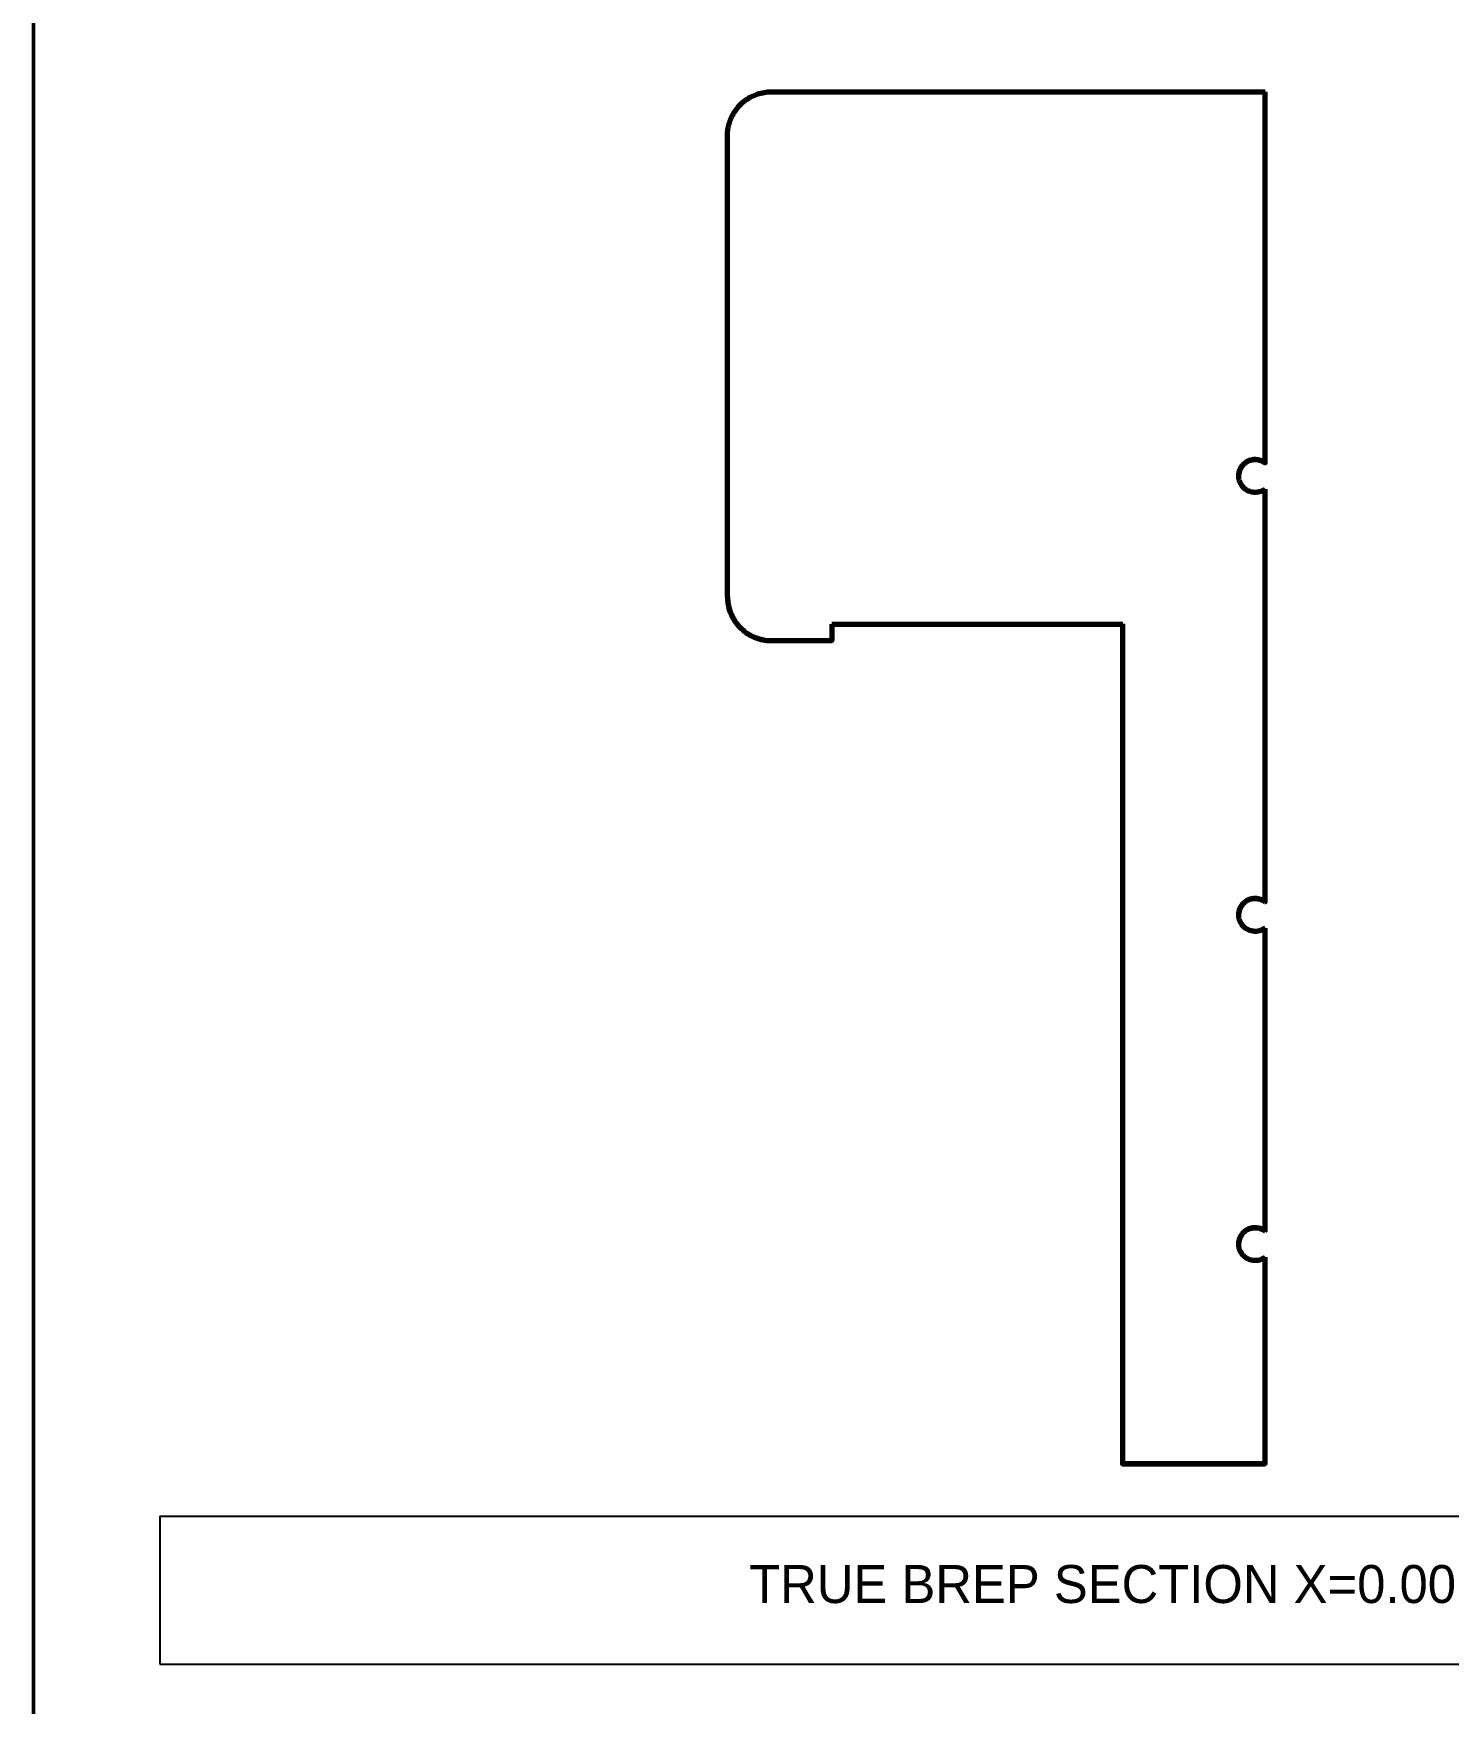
# Model space of a CAD drawing. Header units: millimetres. Extents: x 10 to 410, y 10 to 287.
# Drawn here: x 10 to 77.1, y 89.1 to 168.3 of the extents above; entities that cross this region are included whole.
import ezdxf
from ezdxf.enums import TextEntityAlignment as Align

# ---------------------------------------------------------------- set-up
doc = ezdxf.new("R2010")
doc.units = ezdxf.units.MM
for name, color, linetype, lineweight in [('BORDER', 7, 'CONTINUOUS', 50), ('SECTION', 1, 'CONTINUOUS', 70), ('TITLE_BLOCK', 7, 'CONTINUOUS', 25)]:
    doc.layers.add(name, color=color, linetype=linetype, lineweight=lineweight)

msp = doc.modelspace()

# ---------------------------------------------------------------- linework, layer by layer
at = {"layer": 'BORDER'}
msp.add_lwpolyline([(10, 10), (410, 10), (410, 287), (10, 287)], close=True, dxfattribs=at)
at = {"layer": 'SECTION'}
for points in [[(43.04, 164.172), (43.071, 164.246), (43.104, 164.32), (43.141, 164.391), (43.18, 164.462), (43.221, 164.531), (43.266, 164.598), (43.313, 164.664), (43.362, 164.727), (43.414, 164.789), (43.468, 164.849), (43.525, 164.906), (43.583, 164.961), (43.644, 165.014), (43.707, 165.065), (43.771, 165.113), (43.838, 165.159), (43.906, 165.201), (43.976, 165.242), (44.047, 165.279), (44.12, 165.314), (44.194, 165.346), (44.269, 165.375), (44.345, 165.401), (44.423, 165.424), (44.501, 165.444), (44.579, 165.461), (44.659, 165.475), (44.739, 165.486), (44.819, 165.494), (44.899, 165.498), (44.98, 165.5)], [(44.98, 165.5), (45.735, 165.5), (46.49, 165.5), (47.244, 165.5), (47.999, 165.5), (48.754, 165.5), (49.509, 165.5), (50.264, 165.5), (51.019, 165.5), (51.774, 165.5), (52.529, 165.5), (53.283, 165.5), (54.038, 165.5), (54.793, 165.5), (55.548, 165.5), (56.303, 165.5), (57.058, 165.5), (57.813, 165.5), (58.568, 165.5), (59.322, 165.5), (60.077, 165.5), (60.832, 165.5), (61.587, 165.5), (62.342, 165.5), (63.097, 165.499), (63.852, 165.499), (64.607, 165.499), (65.361, 165.499), (66.116, 165.499), (66.871, 165.499), (67.626, 165.499), (68.381, 165.499)], [(68.381, 147.925), (68.381, 148.492), (68.381, 149.059), (68.381, 149.626), (68.381, 150.193), (68.381, 150.759), (68.381, 151.326), (68.381, 151.893), (68.381, 152.46), (68.381, 153.027), (68.381, 153.594), (68.381, 154.161), (68.381, 154.728), (68.381, 155.295), (68.381, 155.862), (68.381, 156.429), (68.381, 156.996), (68.381, 157.562), (68.381, 158.129), (68.381, 158.696), (68.381, 159.263), (68.381, 159.83), (68.381, 160.397), (68.381, 160.964), (68.381, 161.531), (68.381, 162.098), (68.381, 162.665), (68.381, 163.232), (68.381, 163.799), (68.381, 164.366), (68.381, 164.932), (68.381, 165.499)], [(42.899, 163.417), (42.899, 163.442), (42.9, 163.467), (42.901, 163.492), (42.902, 163.517), (42.903, 163.542), (42.905, 163.567), (42.907, 163.591), (42.909, 163.616), (42.911, 163.641), (42.914, 163.666), (42.917, 163.69), (42.921, 163.715), (42.924, 163.74), (42.928, 163.764), (42.933, 163.789), (42.937, 163.813), (42.942, 163.838), (42.947, 163.862), (42.953, 163.886), (42.958, 163.911), (42.964, 163.935), (42.971, 163.959), (42.977, 163.983), (42.984, 164.007), (42.991, 164.031), (42.999, 164.054), (43.007, 164.078), (43.015, 164.102), (43.023, 164.125), (43.031, 164.148), (43.04, 164.172)], [(42.9, 163.42), (42.9, 163.445), (42.9, 163.47), (42.901, 163.495), (42.902, 163.519), (42.904, 163.544), (42.905, 163.569), (42.907, 163.594), (42.909, 163.618), (42.912, 163.643), (42.915, 163.668), (42.918, 163.692), (42.921, 163.717), (42.925, 163.741), (42.929, 163.766), (42.933, 163.79), (42.938, 163.815), (42.942, 163.839), (42.948, 163.863), (42.953, 163.887), (42.959, 163.912), (42.965, 163.936), (42.971, 163.96), (42.978, 163.983), (42.984, 164.007), (42.992, 164.031), (42.999, 164.055), (43.007, 164.078), (43.015, 164.102), (43.023, 164.125), (43.031, 164.148), (43.04, 164.172)], [(42.899, 163.417), (42.899, 163.417), (42.899, 163.418), (42.899, 163.418), (42.899, 163.418), (42.899, 163.418), (42.899, 163.418), (42.899, 163.418), (42.899, 163.418), (42.899, 163.418), (42.899, 163.418), (42.899, 163.418), (42.899, 163.418), (42.899, 163.419), (42.899, 163.419), (42.899, 163.419), (42.899, 163.419), (42.899, 163.419), (42.899, 163.419), (42.899, 163.419), (42.9, 163.419), (42.9, 163.419), (42.9, 163.419), (42.9, 163.42), (42.9, 163.42), (42.9, 163.42), (42.9, 163.42), (42.9, 163.42), (42.9, 163.42), (42.9, 163.42), (42.9, 163.42), (42.9, 163.42)], [(42.899, 163.416), (42.899, 163.416), (42.899, 163.417), (42.899, 163.417), (42.899, 163.417), (42.899, 163.417), (42.899, 163.417), (42.899, 163.417), (42.899, 163.417), (42.899, 163.417), (42.899, 163.417), (42.899, 163.417), (42.899, 163.417), (42.899, 163.417), (42.899, 163.417), (42.899, 163.417), (42.899, 163.417), (42.899, 163.417), (42.899, 163.417), (42.899, 163.417), (42.899, 163.417), (42.899, 163.417), (42.899, 163.417), (42.899, 163.417), (42.899, 163.417), (42.899, 163.417), (42.899, 163.417), (42.899, 163.417), (42.899, 163.417), (42.899, 163.417), (42.899, 163.417), (42.899, 163.417)], [(42.899, 141.579), (42.899, 142.284), (42.899, 142.988), (42.899, 143.693), (42.899, 144.397), (42.899, 145.102), (42.899, 145.806), (42.899, 146.51), (42.899, 147.215), (42.899, 147.919), (42.899, 148.624), (42.899, 149.328), (42.899, 150.033), (42.899, 150.737), (42.899, 151.442), (42.899, 152.146), (42.899, 152.851), (42.899, 153.555), (42.899, 154.259), (42.899, 154.964), (42.899, 155.668), (42.899, 156.373), (42.899, 157.077), (42.899, 157.782), (42.899, 158.486), (42.899, 159.191), (42.899, 159.895), (42.899, 160.6), (42.899, 161.304), (42.899, 162.008), (42.899, 162.713), (42.899, 163.417)], [(42.9, 141.582), (42.9, 142.287), (42.9, 142.991), (42.9, 143.695), (42.9, 144.4), (42.9, 145.104), (42.9, 145.809), (42.9, 146.513), (42.9, 147.218), (42.9, 147.922), (42.9, 148.627), (42.9, 149.331), (42.9, 150.036), (42.9, 150.74), (42.9, 151.444), (42.9, 152.149), (42.9, 152.853), (42.9, 153.558), (42.9, 154.262), (42.9, 154.967), (42.9, 155.671), (42.9, 156.376), (42.9, 157.08), (42.9, 157.785), (42.9, 158.489), (42.9, 159.193), (42.9, 159.898), (42.9, 160.602), (42.9, 161.307), (42.9, 162.011), (42.9, 162.716), (42.9, 163.42)], [(68.38, 147.921), (68.338, 147.951), (68.293, 147.978), (68.246, 148.002), (68.198, 148.023), (68.149, 148.04), (68.098, 148.055), (68.047, 148.065), (67.995, 148.073), (67.943, 148.076), (67.891, 148.077), (67.839, 148.074), (67.787, 148.067), (67.735, 148.057), (67.685, 148.043), (67.635, 148.026), (67.587, 148.006), (67.54, 147.983), (67.495, 147.956), (67.452, 147.927), (67.411, 147.894), (67.372, 147.859), (67.335, 147.822), (67.301, 147.782), (67.27, 147.74), (67.242, 147.696), (67.217, 147.65), (67.195, 147.602), (67.176, 147.553), (67.16, 147.503), (67.148, 147.453), (67.139, 147.401)], [(67.353, 147.844), (67.379, 147.87), (67.406, 147.894), (67.434, 147.917), (67.464, 147.938), (67.494, 147.959), (67.525, 147.978), (67.557, 147.995), (67.589, 148.011), (67.623, 148.025), (67.657, 148.038), (67.691, 148.049), (67.727, 148.058), (67.762, 148.066), (67.798, 148.072), (67.834, 148.077), (67.87, 148.08), (67.906, 148.081), (67.943, 148.08), (67.979, 148.078), (68.015, 148.074), (68.051, 148.069), (68.086, 148.061), (68.122, 148.052), (68.156, 148.042), (68.191, 148.03), (68.224, 148.016), (68.257, 148.001), (68.289, 147.984), (68.321, 147.966), (68.351, 147.946), (68.381, 147.925)], [(68.381, 146.677), (68.319, 146.635), (68.253, 146.599), (68.184, 146.569), (68.112, 146.547), (68.039, 146.531), (67.964, 146.523), (67.889, 146.521), (67.814, 146.527), (67.74, 146.54), (67.668, 146.56), (67.598, 146.587), (67.531, 146.621), (67.467, 146.661), (67.408, 146.707), (67.353, 146.758), (67.303, 146.814), (67.259, 146.875), (67.221, 146.94), (67.19, 147.008), (67.165, 147.079), (67.147, 147.152), (67.136, 147.226), (67.133, 147.301), (67.136, 147.376), (67.147, 147.45), (67.165, 147.523), (67.19, 147.594), (67.222, 147.662), (67.26, 147.727), (67.304, 147.788), (67.353, 147.844)], [(68.38, 147.923), (68.38, 147.923), (68.38, 147.923), (68.38, 147.923), (68.38, 147.923), (68.38, 147.923), (68.38, 147.923), (68.38, 147.923), (68.38, 147.923), (68.38, 147.923), (68.38, 147.923), (68.38, 147.924), (68.38, 147.924), (68.38, 147.924), (68.38, 147.924), (68.38, 147.924), (68.38, 147.924), (68.38, 147.924), (68.38, 147.924), (68.38, 147.924), (68.38, 147.924), (68.38, 147.924), (68.38, 147.924), (68.38, 147.924), (68.381, 147.924), (68.381, 147.924), (68.381, 147.925), (68.381, 147.925), (68.381, 147.925), (68.381, 147.925), (68.381, 147.925), (68.381, 147.925)], [(68.38, 147.921), (68.38, 147.921), (68.38, 147.921), (68.38, 147.921), (68.38, 147.921), (68.38, 147.922), (68.38, 147.922), (68.38, 147.922), (68.38, 147.922), (68.38, 147.922), (68.38, 147.922), (68.38, 147.922), (68.38, 147.922), (68.38, 147.922), (68.38, 147.923), (68.38, 147.923), (68.38, 147.923), (68.38, 147.923), (68.38, 147.923), (68.38, 147.923), (68.38, 147.923), (68.38, 147.923), (68.38, 147.923), (68.38, 147.923), (68.38, 147.924), (68.38, 147.924), (68.38, 147.924), (68.38, 147.924), (68.38, 147.924), (68.38, 147.924), (68.38, 147.924), (68.38, 147.924)], [(68.38, 147.921), (68.38, 147.921), (68.38, 147.921), (68.38, 147.921), (68.38, 147.921), (68.38, 147.921), (68.38, 147.921), (68.38, 147.921), (68.38, 147.921), (68.38, 147.921), (68.38, 147.922), (68.38, 147.922), (68.38, 147.922), (68.38, 147.922), (68.38, 147.922), (68.38, 147.922), (68.38, 147.922), (68.38, 147.922), (68.38, 147.922), (68.38, 147.922), (68.38, 147.922), (68.38, 147.922), (68.38, 147.922), (68.38, 147.922), (68.38, 147.922), (68.38, 147.922), (68.38, 147.922), (68.38, 147.922), (68.38, 147.923), (68.38, 147.923), (68.38, 147.923), (68.38, 147.923)], [(68.381, 127.127), (68.381, 127.757), (68.381, 128.388), (68.381, 129.019), (68.381, 129.649), (68.381, 130.28), (68.381, 130.911), (68.381, 131.541), (68.381, 132.172), (68.381, 132.803), (68.381, 133.433), (68.381, 134.064), (68.381, 134.694), (68.381, 135.325), (68.381, 135.956), (68.381, 136.586), (68.381, 137.217), (68.381, 137.848), (68.381, 138.478), (68.381, 139.109), (68.381, 139.74), (68.381, 140.37), (68.381, 141.001), (68.381, 141.632), (68.381, 142.262), (68.381, 142.893), (68.381, 143.524), (68.381, 144.154), (68.381, 144.785), (68.381, 145.416), (68.381, 146.046), (68.381, 146.677)], [(42.899, 141.579), (42.899, 141.579), (42.899, 141.579), (42.899, 141.58), (42.899, 141.58), (42.899, 141.58), (42.899, 141.58), (42.899, 141.58), (42.899, 141.58), (42.899, 141.58), (42.899, 141.58), (42.899, 141.58), (42.899, 141.58), (42.899, 141.58), (42.899, 141.581), (42.899, 141.581), (42.899, 141.581), (42.899, 141.581), (42.899, 141.581), (42.899, 141.581), (42.9, 141.581), (42.9, 141.581), (42.9, 141.581), (42.9, 141.581), (42.9, 141.581), (42.9, 141.582), (42.9, 141.582), (42.9, 141.582), (42.9, 141.582), (42.9, 141.582), (42.9, 141.582), (42.9, 141.582)], [(42.899, 141.578), (42.899, 141.578), (42.899, 141.578), (42.899, 141.578), (42.899, 141.578), (42.899, 141.578), (42.899, 141.578), (42.899, 141.579), (42.899, 141.579), (42.899, 141.579), (42.899, 141.579), (42.899, 141.579), (42.899, 141.579), (42.899, 141.579), (42.899, 141.579), (42.899, 141.579), (42.899, 141.579), (42.899, 141.579), (42.899, 141.579), (42.899, 141.579), (42.899, 141.579), (42.899, 141.579), (42.899, 141.579), (42.899, 141.579), (42.899, 141.579), (42.899, 141.579), (42.899, 141.579), (42.899, 141.579), (42.899, 141.579), (42.899, 141.579), (42.899, 141.579), (42.899, 141.579)], [(42.899, 141.579), (42.899, 141.571), (42.899, 141.563), (42.899, 141.555), (42.9, 141.546), (42.9, 141.538), (42.9, 141.53), (42.9, 141.522), (42.9, 141.513), (42.901, 141.505), (42.901, 141.497), (42.901, 141.489), (42.902, 141.48), (42.902, 141.472), (42.902, 141.464), (42.903, 141.456), (42.903, 141.448), (42.904, 141.439), (42.905, 141.431), (42.905, 141.423), (42.906, 141.415), (42.906, 141.406), (42.907, 141.398), (42.908, 141.39), (42.909, 141.382), (42.909, 141.374), (42.91, 141.366), (42.911, 141.357), (42.912, 141.349), (42.913, 141.341), (42.914, 141.333), (42.915, 141.325)], [(42.899, 141.578), (42.899, 141.57), (42.899, 141.562), (42.899, 141.554), (42.9, 141.545), (42.9, 141.537), (42.9, 141.529), (42.9, 141.521), (42.9, 141.513), (42.901, 141.504), (42.901, 141.496), (42.901, 141.488), (42.902, 141.48), (42.902, 141.472), (42.902, 141.464), (42.903, 141.455), (42.903, 141.447), (42.904, 141.439), (42.905, 141.431), (42.905, 141.423), (42.906, 141.414), (42.906, 141.406), (42.907, 141.398), (42.908, 141.39), (42.909, 141.382), (42.909, 141.374), (42.91, 141.365), (42.911, 141.357), (42.912, 141.349), (42.913, 141.341), (42.914, 141.333), (42.915, 141.325)], [(42.9, 141.582), (42.902, 141.477), (42.91, 141.372), (42.924, 141.267), (42.942, 141.163), (42.966, 141.061), (42.995, 140.959), (43.029, 140.86), (43.068, 140.762), (43.112, 140.666), (43.161, 140.573), (43.215, 140.482), (43.273, 140.394), (43.335, 140.309), (43.402, 140.227), (43.472, 140.149), (43.547, 140.075), (43.625, 140.004), (43.707, 139.937), (43.792, 139.875), (43.88, 139.817), (43.97, 139.764), (44.064, 139.715), (44.16, 139.671), (44.257, 139.632), (44.357, 139.598), (44.459, 139.569), (44.561, 139.545), (44.665, 139.526), (44.769, 139.513), (44.875, 139.505), (44.98, 139.502)], [(42.915, 141.325), (42.929, 141.228), (42.948, 141.133), (42.971, 141.039), (42.998, 140.945), (43.03, 140.854), (43.066, 140.763), (43.106, 140.675), (43.15, 140.588), (43.198, 140.504), (43.25, 140.422), (43.306, 140.342), (43.366, 140.266), (43.429, 140.192), (43.495, 140.121), (43.565, 140.053), (43.638, 139.989), (43.714, 139.928), (43.792, 139.87), (43.873, 139.817), (43.957, 139.767), (44.042, 139.721), (44.13, 139.68), (44.22, 139.642), (44.311, 139.609), (44.404, 139.58), (44.498, 139.555), (44.593, 139.535), (44.689, 139.519), (44.785, 139.508), (44.882, 139.501), (44.979, 139.498)], [(47.84, 140.282), (47.84, 140.257), (47.84, 140.232), (47.84, 140.207), (47.84, 140.181), (47.84, 140.156), (47.84, 140.131), (47.84, 140.106), (47.84, 140.081), (47.84, 140.056), (47.84, 140.03), (47.84, 140.005), (47.84, 139.98), (47.84, 139.955), (47.84, 139.93), (47.84, 139.905), (47.84, 139.88), (47.84, 139.854), (47.84, 139.829), (47.84, 139.804), (47.84, 139.779), (47.84, 139.754), (47.84, 139.729), (47.84, 139.703), (47.84, 139.678), (47.84, 139.653), (47.84, 139.628), (47.84, 139.603), (47.84, 139.578), (47.84, 139.552), (47.84, 139.527), (47.84, 139.502)], [(47.84, 140.282), (48.284, 140.282), (48.729, 140.282), (49.173, 140.282), (49.618, 140.282), (50.062, 140.282), (50.507, 140.282), (50.951, 140.282), (51.396, 140.282), (51.84, 140.282), (52.285, 140.282), (52.729, 140.282), (53.174, 140.282), (53.618, 140.282), (54.063, 140.282), (54.508, 140.282), (54.952, 140.282), (55.397, 140.282), (55.841, 140.282), (56.286, 140.282), (56.73, 140.282), (57.175, 140.282), (57.619, 140.282), (58.064, 140.282), (58.508, 140.282), (58.953, 140.282), (59.397, 140.282), (59.842, 140.282), (60.286, 140.282), (60.731, 140.282), (61.175, 140.282), (61.62, 140.282)], [(47.84, 140.278), (48.284, 140.278), (48.729, 140.278), (49.173, 140.278), (49.618, 140.278), (50.062, 140.278), (50.507, 140.278), (50.951, 140.278), (51.396, 140.278), (51.84, 140.278), (52.285, 140.278), (52.729, 140.278), (53.174, 140.278), (53.618, 140.278), (54.063, 140.278), (54.507, 140.278), (54.952, 140.278), (55.396, 140.278), (55.841, 140.278), (56.285, 140.278), (56.73, 140.278), (57.174, 140.278), (57.619, 140.278), (58.063, 140.278), (58.508, 140.278), (58.952, 140.278), (59.397, 140.278), (59.841, 140.278), (60.286, 140.278), (60.73, 140.278), (61.175, 140.278), (61.619, 140.278)], [(61.619, 140.278), (61.619, 140.278), (61.619, 140.278), (61.619, 140.278), (61.62, 140.278), (61.62, 140.279), (61.62, 140.279), (61.62, 140.279), (61.62, 140.279), (61.62, 140.279), (61.62, 140.279), (61.62, 140.279), (61.62, 140.279), (61.62, 140.279), (61.62, 140.28), (61.62, 140.28), (61.62, 140.28), (61.62, 140.28), (61.62, 140.28), (61.62, 140.28), (61.62, 140.28), (61.62, 140.28), (61.62, 140.281), (61.62, 140.281), (61.62, 140.281), (61.62, 140.281), (61.62, 140.281), (61.62, 140.281), (61.62, 140.281), (61.62, 140.281), (61.62, 140.282), (61.62, 140.282)], [(61.619, 140.278), (61.619, 138.995), (61.619, 137.712), (61.619, 136.429), (61.619, 135.145), (61.619, 133.862), (61.619, 132.579), (61.619, 131.296), (61.619, 130.013), (61.619, 128.73), (61.619, 127.447), (61.619, 126.164), (61.619, 124.88), (61.619, 123.597), (61.619, 122.314), (61.619, 121.031), (61.619, 119.748), (61.619, 118.465), (61.619, 117.182), (61.619, 115.899), (61.619, 114.616), (61.619, 113.332), (61.619, 112.049), (61.619, 110.766), (61.619, 109.483), (61.619, 108.2), (61.619, 106.917), (61.619, 105.634), (61.619, 104.351), (61.619, 103.068), (61.619, 101.784), (61.619, 100.501)], [(61.62, 140.282), (61.62, 138.999), (61.62, 137.715), (61.62, 136.432), (61.62, 135.149), (61.62, 133.866), (61.62, 132.583), (61.62, 131.3), (61.62, 130.017), (61.62, 128.734), (61.62, 127.451), (61.62, 126.167), (61.62, 124.884), (61.62, 123.601), (61.62, 122.318), (61.62, 121.035), (61.62, 119.752), (61.62, 118.469), (61.62, 117.186), (61.62, 115.902), (61.62, 114.619), (61.62, 113.336), (61.62, 112.053), (61.62, 110.77), (61.62, 109.487), (61.62, 108.204), (61.62, 106.921), (61.62, 105.638), (61.62, 104.354), (61.62, 103.071), (61.62, 101.788), (61.62, 100.505)], [(44.979, 139.498), (44.979, 139.499), (44.979, 139.499), (44.979, 139.499), (44.979, 139.499), (44.979, 139.499), (44.979, 139.499), (44.979, 139.499), (44.979, 139.499), (44.979, 139.5), (44.979, 139.5), (44.979, 139.5), (44.979, 139.5), (44.979, 139.5), (44.979, 139.5), (44.979, 139.5), (44.979, 139.5), (44.979, 139.501), (44.979, 139.501), (44.979, 139.501), (44.979, 139.501), (44.979, 139.501), (44.98, 139.501), (44.98, 139.501), (44.98, 139.501), (44.98, 139.502), (44.98, 139.502), (44.98, 139.502), (44.98, 139.502), (44.98, 139.502), (44.98, 139.502), (44.98, 139.502)], [(44.979, 139.498), (45.072, 139.498), (45.164, 139.498), (45.256, 139.498), (45.348, 139.498), (45.441, 139.498), (45.533, 139.498), (45.625, 139.498), (45.717, 139.498), (45.81, 139.498), (45.902, 139.498), (45.994, 139.498), (46.086, 139.498), (46.179, 139.498), (46.271, 139.498), (46.363, 139.498), (46.455, 139.498), (46.548, 139.498), (46.64, 139.498), (46.732, 139.498), (46.824, 139.498), (46.917, 139.498), (47.009, 139.498), (47.101, 139.498), (47.193, 139.498), (47.286, 139.498), (47.378, 139.498), (47.47, 139.498), (47.562, 139.498), (47.655, 139.498), (47.747, 139.498), (47.839, 139.498)], [(44.98, 139.502), (45.072, 139.502), (45.164, 139.502), (45.257, 139.502), (45.349, 139.502), (45.441, 139.502), (45.533, 139.502), (45.626, 139.502), (45.718, 139.502), (45.81, 139.502), (45.902, 139.502), (45.995, 139.502), (46.087, 139.502), (46.179, 139.502), (46.271, 139.502), (46.364, 139.502), (46.456, 139.502), (46.548, 139.502), (46.64, 139.502), (46.733, 139.502), (46.825, 139.502), (46.917, 139.502), (47.009, 139.502), (47.102, 139.502), (47.194, 139.502), (47.286, 139.502), (47.378, 139.502), (47.471, 139.502), (47.563, 139.502), (47.655, 139.502), (47.747, 139.502), (47.84, 139.502)], [(47.84, 139.502), (47.84, 139.502), (47.84, 139.502), (47.84, 139.502), (47.84, 139.502), (47.84, 139.502), (47.84, 139.501), (47.84, 139.501), (47.84, 139.501), (47.84, 139.501), (47.84, 139.501), (47.839, 139.501), (47.839, 139.501), (47.839, 139.501), (47.839, 139.5), (47.839, 139.5), (47.839, 139.5), (47.839, 139.5), (47.839, 139.5), (47.839, 139.5), (47.839, 139.5), (47.839, 139.5), (47.839, 139.499), (47.839, 139.499), (47.839, 139.499), (47.839, 139.499), (47.839, 139.499), (47.839, 139.499), (47.839, 139.499), (47.839, 139.499), (47.839, 139.498), (47.839, 139.498)], [(68.381, 125.879), (68.319, 125.837), (68.253, 125.801), (68.184, 125.771), (68.112, 125.749), (68.039, 125.733), (67.964, 125.724), (67.889, 125.723), (67.814, 125.729), (67.74, 125.742), (67.668, 125.762), (67.598, 125.789), (67.531, 125.823), (67.467, 125.863), (67.408, 125.908), (67.353, 125.96), (67.303, 126.016), (67.259, 126.077), (67.221, 126.142), (67.19, 126.21), (67.165, 126.281), (67.147, 126.354), (67.136, 126.428), (67.133, 126.503), (67.136, 126.578), (67.147, 126.652), (67.165, 126.725), (67.19, 126.796), (67.222, 126.864), (67.26, 126.929), (67.304, 126.99), (67.353, 127.046)], [(68.38, 127.123), (68.338, 127.153), (68.293, 127.18), (68.246, 127.204), (68.198, 127.225), (68.149, 127.242), (68.098, 127.256), (68.047, 127.267), (67.995, 127.274), (67.943, 127.278), (67.891, 127.279), (67.839, 127.275), (67.787, 127.269), (67.735, 127.258), (67.685, 127.245), (67.635, 127.228), (67.587, 127.208), (67.54, 127.184), (67.495, 127.158), (67.452, 127.128), (67.411, 127.096), (67.372, 127.061), (67.335, 127.023), (67.301, 126.984), (67.27, 126.941), (67.242, 126.897), (67.217, 126.852), (67.195, 126.804), (67.176, 126.755), (67.16, 126.705), (67.148, 126.654), (67.139, 126.603)], [(67.353, 127.046), (67.379, 127.072), (67.406, 127.096), (67.434, 127.119), (67.464, 127.14), (67.494, 127.16), (67.525, 127.179), (67.557, 127.197), (67.589, 127.212), (67.623, 127.227), (67.657, 127.239), (67.691, 127.251), (67.727, 127.26), (67.762, 127.268), (67.798, 127.274), (67.834, 127.279), (67.87, 127.281), (67.906, 127.283), (67.943, 127.282), (67.979, 127.28), (68.015, 127.276), (68.051, 127.27), (68.086, 127.263), (68.122, 127.254), (68.156, 127.244), (68.191, 127.231), (68.224, 127.218), (68.257, 127.202), (68.289, 127.186), (68.321, 127.167), (68.351, 127.148), (68.381, 127.127)], [(68.38, 127.124), (68.38, 127.125), (68.38, 127.125), (68.38, 127.125), (68.38, 127.125), (68.38, 127.125), (68.38, 127.125), (68.38, 127.125), (68.38, 127.125), (68.38, 127.125), (68.38, 127.125), (68.38, 127.125), (68.38, 127.125), (68.38, 127.125), (68.38, 127.126), (68.38, 127.126), (68.38, 127.126), (68.38, 127.126), (68.38, 127.126), (68.38, 127.126), (68.38, 127.126), (68.38, 127.126), (68.38, 127.126), (68.38, 127.126), (68.381, 127.126), (68.381, 127.126), (68.381, 127.126), (68.381, 127.126), (68.381, 127.126), (68.381, 127.126), (68.381, 127.127), (68.381, 127.127)], [(68.38, 127.123), (68.38, 127.123), (68.38, 127.123), (68.38, 127.123), (68.38, 127.123), (68.38, 127.123), (68.38, 127.123), (68.38, 127.124), (68.38, 127.124), (68.38, 127.124), (68.38, 127.124), (68.38, 127.124), (68.38, 127.124), (68.38, 127.124), (68.38, 127.124), (68.38, 127.124), (68.38, 127.124), (68.38, 127.125), (68.38, 127.125), (68.38, 127.125), (68.38, 127.125), (68.38, 127.125), (68.38, 127.125), (68.38, 127.125), (68.38, 127.125), (68.38, 127.125), (68.38, 127.126), (68.38, 127.126), (68.38, 127.126), (68.38, 127.126), (68.38, 127.126), (68.38, 127.126)], [(68.38, 127.123), (68.38, 127.123), (68.38, 127.123), (68.38, 127.123), (68.38, 127.123), (68.38, 127.123), (68.38, 127.123), (68.38, 127.123), (68.38, 127.123), (68.38, 127.123), (68.38, 127.123), (68.38, 127.123), (68.38, 127.123), (68.38, 127.123), (68.38, 127.124), (68.38, 127.124), (68.38, 127.124), (68.38, 127.124), (68.38, 127.124), (68.38, 127.124), (68.38, 127.124), (68.38, 127.124), (68.38, 127.124), (68.38, 127.124), (68.38, 127.124), (68.38, 127.124), (68.38, 127.124), (68.38, 127.124), (68.38, 127.124), (68.38, 127.124), (68.38, 127.124), (68.38, 127.124)], [(68.381, 111.528), (68.381, 111.991), (68.381, 112.454), (68.381, 112.917), (68.381, 113.38), (68.381, 113.843), (68.381, 114.305), (68.381, 114.768), (68.381, 115.231), (68.381, 115.694), (68.381, 116.157), (68.381, 116.62), (68.381, 117.083), (68.381, 117.546), (68.381, 118.009), (68.381, 118.472), (68.381, 118.935), (68.381, 119.398), (68.381, 119.861), (68.381, 120.324), (68.381, 120.786), (68.381, 121.249), (68.381, 121.712), (68.381, 122.175), (68.381, 122.638), (68.381, 123.101), (68.381, 123.564), (68.381, 124.027), (68.381, 124.49), (68.381, 124.953), (68.381, 125.416), (68.381, 125.879)], [(68.38, 111.524), (68.338, 111.554), (68.293, 111.581), (68.246, 111.605), (68.198, 111.626), (68.149, 111.643), (68.098, 111.658), (68.047, 111.668), (67.995, 111.676), (67.943, 111.68), (67.891, 111.68), (67.839, 111.677), (67.787, 111.67), (67.735, 111.66), (67.685, 111.646), (67.635, 111.629), (67.587, 111.609), (67.54, 111.586), (67.495, 111.559), (67.452, 111.53), (67.411, 111.497), (67.372, 111.462), (67.335, 111.425), (67.301, 111.385), (67.27, 111.343), (67.242, 111.299), (67.217, 111.253), (67.195, 111.205), (67.176, 111.157), (67.16, 111.107), (67.148, 111.056), (67.139, 111.004)], [(67.353, 111.447), (67.379, 111.473), (67.406, 111.497), (67.434, 111.52), (67.464, 111.542), (67.494, 111.562), (67.525, 111.581), (67.557, 111.598), (67.589, 111.614), (67.623, 111.628), (67.657, 111.641), (67.691, 111.652), (67.727, 111.661), (67.762, 111.669), (67.798, 111.675), (67.834, 111.68), (67.87, 111.683), (67.906, 111.684), (67.943, 111.683), (67.979, 111.681), (68.015, 111.677), (68.051, 111.672), (68.086, 111.664), (68.122, 111.655), (68.156, 111.645), (68.191, 111.633), (68.224, 111.619), (68.257, 111.604), (68.289, 111.587), (68.321, 111.569), (68.351, 111.549), (68.381, 111.528)], [(68.381, 110.28), (68.319, 110.238), (68.253, 110.202), (68.184, 110.173), (68.112, 110.15), (68.039, 110.134), (67.964, 110.126), (67.889, 110.124), (67.814, 110.13), (67.74, 110.143), (67.668, 110.164), (67.598, 110.19), (67.531, 110.224), (67.467, 110.264), (67.408, 110.31), (67.353, 110.361), (67.303, 110.417), (67.259, 110.478), (67.221, 110.543), (67.19, 110.611), (67.165, 110.682), (67.147, 110.755), (67.136, 110.829), (67.133, 110.904), (67.136, 110.979), (67.147, 111.054), (67.165, 111.126), (67.19, 111.197), (67.222, 111.265), (67.26, 111.33), (67.304, 111.391), (67.353, 111.447)], [(68.38, 111.526), (68.38, 111.526), (68.38, 111.526), (68.38, 111.526), (68.38, 111.526), (68.38, 111.526), (68.38, 111.526), (68.38, 111.526), (68.38, 111.526), (68.38, 111.526), (68.38, 111.527), (68.38, 111.527), (68.38, 111.527), (68.38, 111.527), (68.38, 111.527), (68.38, 111.527), (68.38, 111.527), (68.38, 111.527), (68.38, 111.527), (68.38, 111.527), (68.38, 111.527), (68.38, 111.527), (68.38, 111.527), (68.38, 111.527), (68.381, 111.528), (68.381, 111.528), (68.381, 111.528), (68.381, 111.528), (68.381, 111.528), (68.381, 111.528), (68.381, 111.528), (68.381, 111.528)], [(68.38, 111.524), (68.38, 111.524), (68.38, 111.524), (68.38, 111.524), (68.38, 111.525), (68.38, 111.525), (68.38, 111.525), (68.38, 111.525), (68.38, 111.525), (68.38, 111.525), (68.38, 111.525), (68.38, 111.525), (68.38, 111.525), (68.38, 111.526), (68.38, 111.526), (68.38, 111.526), (68.38, 111.526), (68.38, 111.526), (68.38, 111.526), (68.38, 111.526), (68.38, 111.526), (68.38, 111.526), (68.38, 111.526), (68.38, 111.527), (68.38, 111.527), (68.38, 111.527), (68.38, 111.527), (68.38, 111.527), (68.38, 111.527), (68.38, 111.527), (68.38, 111.527), (68.38, 111.527)], [(68.38, 111.524), (68.38, 111.524), (68.38, 111.524), (68.38, 111.524), (68.38, 111.524), (68.38, 111.524), (68.38, 111.524), (68.38, 111.524), (68.38, 111.525), (68.38, 111.525), (68.38, 111.525), (68.38, 111.525), (68.38, 111.525), (68.38, 111.525), (68.38, 111.525), (68.38, 111.525), (68.38, 111.525), (68.38, 111.525), (68.38, 111.525), (68.38, 111.525), (68.38, 111.525), (68.38, 111.525), (68.38, 111.525), (68.38, 111.525), (68.38, 111.525), (68.38, 111.525), (68.38, 111.525), (68.38, 111.526), (68.38, 111.526), (68.38, 111.526), (68.38, 111.526), (68.38, 111.526)], [(68.381, 100.505), (68.381, 100.82), (68.381, 101.136), (68.381, 101.451), (68.381, 101.766), (68.381, 102.082), (68.381, 102.397), (68.381, 102.712), (68.381, 103.027), (68.381, 103.343), (68.381, 103.658), (68.381, 103.973), (68.381, 104.289), (68.381, 104.604), (68.381, 104.919), (68.381, 105.235), (68.381, 105.55), (68.381, 105.865), (68.381, 106.181), (68.381, 106.496), (68.381, 106.811), (68.381, 107.127), (68.381, 107.442), (68.381, 107.757), (68.381, 108.073), (68.381, 108.388), (68.381, 108.703), (68.381, 109.019), (68.381, 109.334), (68.381, 109.649), (68.381, 109.965), (68.381, 110.28)], [(61.62, 100.505), (61.62, 100.505), (61.62, 100.505), (61.62, 100.505), (61.62, 100.505), (61.62, 100.504), (61.62, 100.504), (61.62, 100.504), (61.62, 100.504), (61.62, 100.504), (61.62, 100.504), (61.62, 100.504), (61.62, 100.504), (61.62, 100.503), (61.62, 100.503), (61.62, 100.503), (61.62, 100.503), (61.62, 100.503), (61.62, 100.503), (61.62, 100.503), (61.62, 100.503), (61.62, 100.502), (61.62, 100.502), (61.62, 100.502), (61.62, 100.502), (61.62, 100.502), (61.62, 100.502), (61.62, 100.502), (61.619, 100.502), (61.619, 100.502), (61.619, 100.501), (61.619, 100.501)], [(61.62, 100.505), (61.838, 100.505), (62.056, 100.505), (62.274, 100.505), (62.492, 100.505), (62.71, 100.505), (62.929, 100.505), (63.147, 100.505), (63.365, 100.505), (63.583, 100.505), (63.801, 100.505), (64.019, 100.505), (64.237, 100.505), (64.455, 100.505), (64.673, 100.505), (64.891, 100.505), (65.109, 100.505), (65.328, 100.505), (65.546, 100.505), (65.764, 100.505), (65.982, 100.505), (66.2, 100.505), (66.418, 100.505), (66.636, 100.505), (66.854, 100.505), (67.072, 100.505), (67.29, 100.505), (67.509, 100.505), (67.727, 100.505), (67.945, 100.505), (68.163, 100.505), (68.381, 100.505)], [(68.38, 100.503), (68.38, 100.503), (68.38, 100.503), (68.38, 100.503), (68.38, 100.503), (68.38, 100.503), (68.38, 100.503), (68.38, 100.503), (68.38, 100.503), (68.38, 100.503), (68.38, 100.503), (68.38, 100.504), (68.38, 100.504), (68.38, 100.504), (68.38, 100.504), (68.38, 100.504), (68.38, 100.504), (68.38, 100.504), (68.38, 100.504), (68.38, 100.504), (68.38, 100.504), (68.38, 100.504), (68.38, 100.504), (68.38, 100.504), (68.381, 100.504), (68.381, 100.505), (68.381, 100.505), (68.381, 100.505), (68.381, 100.505), (68.381, 100.505), (68.381, 100.505), (68.381, 100.505)], [(68.38, 100.501), (68.38, 100.501), (68.38, 100.501), (68.38, 100.501), (68.38, 100.502), (68.38, 100.502), (68.38, 100.502), (68.38, 100.502), (68.38, 100.502), (68.38, 100.502), (68.38, 100.502), (68.38, 100.502), (68.38, 100.502), (68.38, 100.502), (68.38, 100.503), (68.38, 100.503), (68.38, 100.503), (68.38, 100.503), (68.38, 100.503), (68.38, 100.503), (68.38, 100.503), (68.38, 100.503), (68.38, 100.503), (68.38, 100.503), (68.38, 100.504), (68.38, 100.504), (68.38, 100.504), (68.38, 100.504), (68.38, 100.504), (68.38, 100.504), (68.38, 100.504), (68.38, 100.504)], [(68.38, 100.501), (68.38, 100.501), (68.38, 100.501), (68.38, 100.501), (68.38, 100.501), (68.38, 100.501), (68.38, 100.501), (68.38, 100.501), (68.38, 100.501), (68.38, 100.502), (68.38, 100.502), (68.38, 100.502), (68.38, 100.502), (68.38, 100.502), (68.38, 100.502), (68.38, 100.502), (68.38, 100.502), (68.38, 100.502), (68.38, 100.502), (68.38, 100.502), (68.38, 100.502), (68.38, 100.502), (68.38, 100.502), (68.38, 100.502), (68.38, 100.502), (68.38, 100.502), (68.38, 100.502), (68.38, 100.502), (68.38, 100.503), (68.38, 100.503), (68.38, 100.503), (68.38, 100.503)], [(61.619, 100.501), (61.838, 100.501), (62.056, 100.501), (62.274, 100.501), (62.492, 100.501), (62.71, 100.501), (62.928, 100.501), (63.146, 100.501), (63.364, 100.501), (63.582, 100.501), (63.8, 100.501), (64.019, 100.501), (64.237, 100.501), (64.455, 100.501), (64.673, 100.501), (64.891, 100.501), (65.109, 100.501), (65.327, 100.501), (65.545, 100.501), (65.763, 100.501), (65.981, 100.501), (66.199, 100.501), (66.418, 100.501), (66.636, 100.501), (66.854, 100.501), (67.072, 100.501), (67.29, 100.501), (67.508, 100.501), (67.726, 100.501), (67.944, 100.501), (68.162, 100.501), (68.38, 100.501)]]:
    msp.add_lwpolyline(points, dxfattribs=at)
at = {"layer": 'TITLE_BLOCK'}
msp.add_lwpolyline([(16, 91), (140, 91), (140, 98), (16, 98)], close=True, dxfattribs=at)

# ---------------------------------------------------------------- texts
msp.add_text('TRUE BREP SECTION X=0.00  OUTLINE / NO FALSE HATCH', height=1.8, dxfattribs=at).set_placement((78, 94.8), align=Align.MIDDLE_CENTER)

doc.saveas('drawing.dxf')
